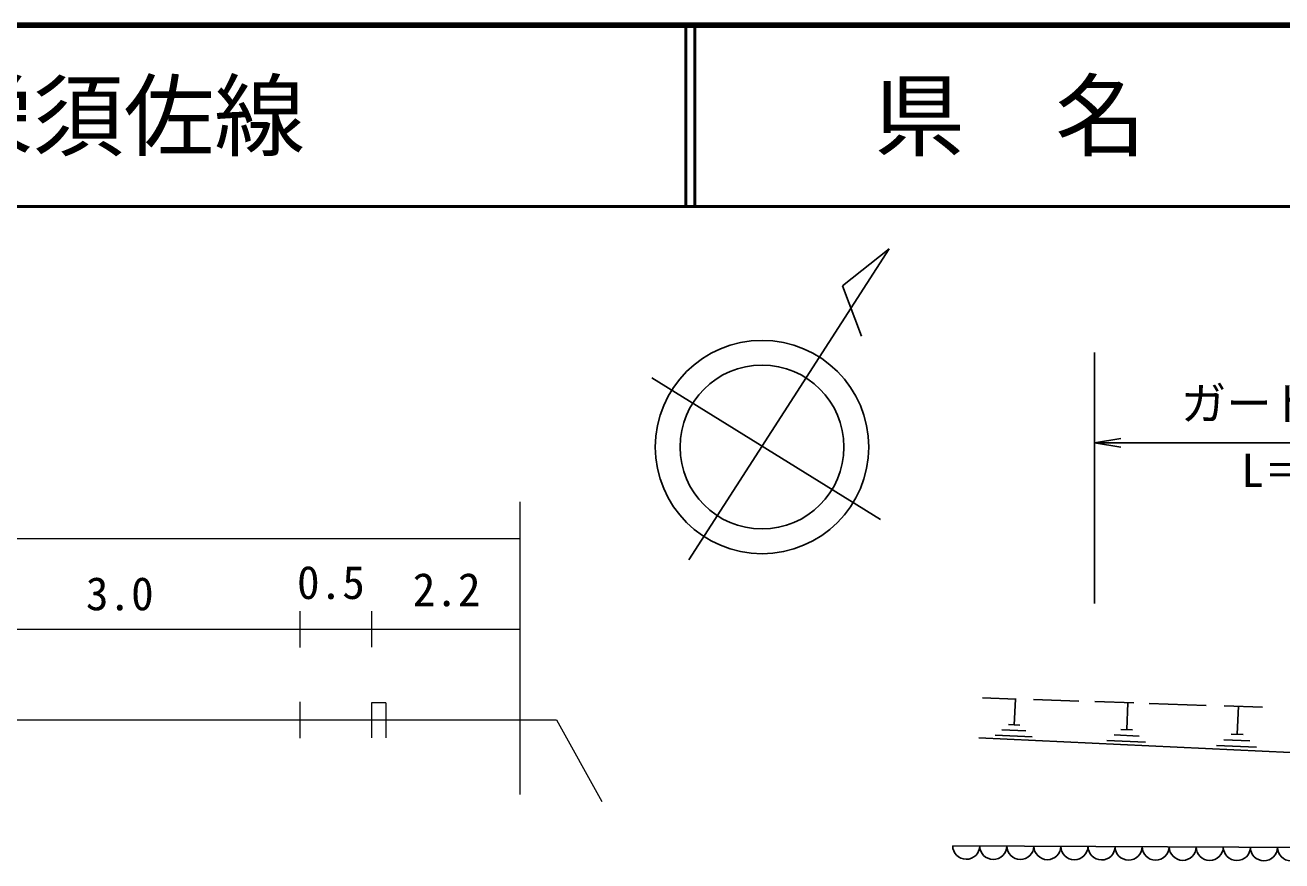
# Model space of a CAD drawing. Units: millimetres, scale not verified. Extents: x 40000 to 680000, y 20000 to 380000.
# Drawn here: x 261311 to 330618, y 333900 to 380000 of the extents above; entities that cross this region are included whole.
import ezdxf
from ezdxf.enums import TextEntityAlignment as Align

# ---------------------------------------------------------------- set-up
doc = ezdxf.new("R2010")
doc.units = ezdxf.units.MM
doc.header["$LTSCALE"] = 1000
for name, color, linetype, lineweight in [('M-BGD', 7, 'Continuous', 25), ('M-BMK-SRVR', 3, 'Continuous', 25), ('M-STR-HTXT', 7, 'Continuous', 13), ('M-STR-STR3', 7, 'Continuous', 25), ('M-TTL', 2, 'Continuous', 140), ('M-TTL-LINE', 7, 'Continuous', 50)]:
    doc.layers.add(name, color=color, linetype=linetype, lineweight=lineweight)
doc.layers.add('M-TTL-TXT', color=7, linetype='Continuous')
doc.styles.add('ＭＳ ゴシック', font='')
doc.styles.get('ＭＳ ゴシック').set_extended_font_data('MS Gothic')

# ---------------------------------------------------------------- blocks, each defined once
blk = doc.blocks.new('open_arrow')
at = {"color": 0, "linetype": 'Continuous', "lineweight": -2}
blk.add_lwpolyline([(7.5, 1.25), (0, 0), (7.5, -1.25)], dxfattribs=at)

msp = doc.modelspace()

# ---------------------------------------------------------------- linework, layer by layer
at = {"layer": 'M-BGD'}
for p, q in [((314109, 342889), (315959, 342828)), ((315921, 342825), (315861, 341405)), ((316915, 342796), (319413, 342713)), ((320303, 342683), (322450, 342612)), ((322131, 342625), (322061, 341145)), ((323303, 342584), (326444, 342479)), ((327443, 342446), (329549, 342376)), ((328221, 342425), (328151, 340885)), ((316501, 341065), (315181, 341125)), ((316161, 341385), (315551, 341415)), ((322381, 341125), (321741, 341155)), ((313909, 340680), (331093, 339877)), ((316841, 340735), (314811, 340835)), ((323091, 340445), (320971, 340545)), ((322741, 340785), (321361, 340855)), ((328851, 340515), (327421, 340585)), ((328481, 340865), (327821, 340895)), ((329221, 340165), (327011, 340265)), ((342315, 334592), (312464, 334737))]:
    msp.add_line(p, q, dxfattribs=at)
for centre in [(313210, 334734), (314702, 334726), (316195, 334719), (317688, 334712), (319180, 334705), (320673, 334697), (322165, 334690), (323658, 334683), (325150, 334675), (326643, 334668), (328135, 334661), (329628, 334654), (331121, 334646)]:
    msp.add_arc(centre, 746, 179.72029, 359.72029, dxfattribs=at)
at = {"layer": 'M-BMK-SRVR'}
for p, q in [((297913, 350508), (308959, 367662)), ((308959, 367662), (306380, 365614)), ((306380, 365614), (307430, 362847)), ((295870, 360547), (308482, 352721))]:
    msp.add_line(p, q, dxfattribs=at)
for radius in [5885, 4520]:
    msp.add_circle((301950, 356728), radius, dxfattribs=at)
at = {"layer": 'M-STR-HTXT'}
for p, q in [((288601, 353698), (288601, 337553)), ((237922, 351674), (288601, 351674)), ((276466, 347674), (276466, 345674)), ((280410, 347675), (280410, 345691)), ((237922, 346674), (288601, 346674)), ((276466, 342674), (276466, 340674)), ((280410, 342626), (280410, 340678)), ((281205, 342626), (280410, 342626)), ((281205, 342626), (281205, 340678)), ((235410, 341674), (280410, 341674)), ((280410, 341674), (290608, 341674)), ((290608, 341674), (293108, 337174))]:
    msp.add_line(p, q, dxfattribs=at)
at = {"layer": 'M-STR-STR3'}
for p, q in [((320281, 361947), (320281, 348101)), ((320281, 356962), (345693, 356962))]:
    msp.add_line(p, q, dxfattribs=at)
at = {"layer": 'M-TTL'}
msp.add_line((680000, 380000), (40000, 380000), dxfattribs=at)
at = {"layer": 'M-TTL-LINE'}
for p, q in [((297750, 380000), (297750, 370000)), ((298250, 380000), (298250, 370000)), ((40000, 370000), (680000, 370000))]:
    msp.add_line(p, q, dxfattribs=at)

# ---------------------------------------------------------------- block references
at = {"layer": 'M-STR-STR3', "xscale": 193, "yscale": 193}
msp.add_blockref('open_arrow', (320281, 356962), dxfattribs=at)

# ---------------------------------------------------------------- texts
at = {"layer": 'M-STR-HTXT', "style": 'ＭＳ ゴシック'}
for s, p in [('0.5', (276304, 347795)), ('3.0', (264660, 347174)), ('2.2', (282687, 347399))]:
    msp.add_text(s, height=1833, dxfattribs=at).set_placement(p, align=Align.BOTTOM_LEFT)
at = {"layer": 'M-STR-STR3', "style": 'ＭＳ ゴシック'}
for s, p in [('ガードケーブル', (325053, 360052)), ('L＝30.0', (328380, 356359))]:
    msp.add_text(s, height=1833, dxfattribs=at).set_placement(p, align=Align.TOP_LEFT)
at = {"layer": 'M-TTL-TXT', "style": 'ＭＳ ゴシック'}
msp.add_text('主要地方道山口福栄須佐線', height=3666, dxfattribs=at).set_placement((216734, 375000), align=Align.MIDDLE_LEFT)
msp.add_text('県\u3000名', height=3666, dxfattribs=at).set_placement((315625, 375000), align=Align.MIDDLE_CENTER)

doc.saveas('drawing.dxf')
